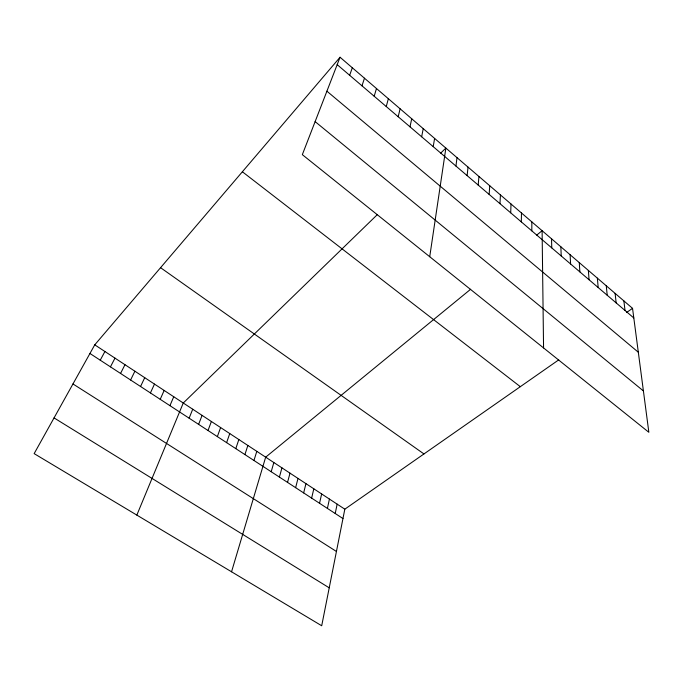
<?xml version="1.0" encoding="UTF-8"?>
<svg xmlns="http://www.w3.org/2000/svg" width="683" height="683" viewBox="0 0 683 683"><rect width="100%" height="100%" fill="white"/><g stroke="black" fill="none" stroke-linecap="round" stroke-linejoin="round"><path stroke-width="1.02" d="M531.818 230.863L531.844 221.89M521.317 221.89L521.479 212.994M510.705 212.831L511.012 204.004M499.973 203.671L500.434 194.928M489.139 194.416L489.745 185.75M478.185 185.059L478.945 176.487M467.121 175.608L468.034 167.113M455.937 166.054L457.012 157.653M429.727 256.723L445.871 148.091L440.689 153.112M433.21 146.649L434.61 138.418M421.659 136.779L423.229 128.652M558.72 359.873L344.821 509.185L321.702 625.756L34.15 453.623L94.758 344.838L340.049 57.244L632.543 308.34L648.85 432.288L302.33 154.657L340.049 57.244M335.216 513.496L337.154 504.148M409.988 126.816L411.729 118.782M327.405 508.408L329.428 499.068M319.542 503.277L321.65 493.954M311.627 498.112L313.821 488.815M398.18 116.733L400.101 108.802M303.653 492.913L305.941 483.632M295.628 487.671L298.001 478.407M287.543 482.394L290.002 473.157M386.254 106.548L388.354 98.711M279.398 477.084L281.951 467.864M271.202 471.731L273.84 462.536M374.19 96.243L376.47 88.517M231.546 571.782L265.67 457.166L470.613 289.268M253.965 460.487L256.799 451.335M244.915 454.588L247.852 445.461M361.99 85.827L364.466 78.203M235.806 448.637L238.845 439.536M226.611 442.644L229.761 433.568M349.653 75.292L352.317 67.788M217.356 436.599L220.609 427.549M208.016 430.512L211.38 421.488M198.608 424.374L202.083 415.375M189.131 418.184L192.717 409.219M136.839 515.102L183.266 403.013L377.392 214.564M169.93 405.659L173.747 396.755M160.215 399.324L164.151 390.445M150.422 392.93L154.478 384.094M140.553 386.493L144.728 377.682M130.598 379.996L134.893 371.219M120.558 373.447L124.98 364.705M110.441 366.848L114.992 358.14M100.239 360.189L104.917 351.514M536.718 235.114L542.106 230.7L543.566 347.937M626.567 312.515L632.543 308.34M54.051 417.902L329.223 587.832M72.961 383.957L336.437 551.471M89.951 353.478L342.968 518.559M94.758 344.838L344.821 509.185M160.565 267.685L423.955 453.947M242.371 171.766L520.318 386.68M315.128 121.617L643.412 390.949M326.901 91.189L638.323 352.24M337.18 64.637L633.815 317.971M623.869 300.887L625.03 310.466M615.11 293.366L616.16 302.893M606.273 285.784L607.213 295.252M597.36 278.126L598.188 287.543M588.362 270.408L589.07 279.757M579.278 262.605L579.876 271.902M570.117 254.742L570.595 263.979M560.863 246.802L561.221 255.971M551.531 238.785L551.77 247.895"/></g></svg>
